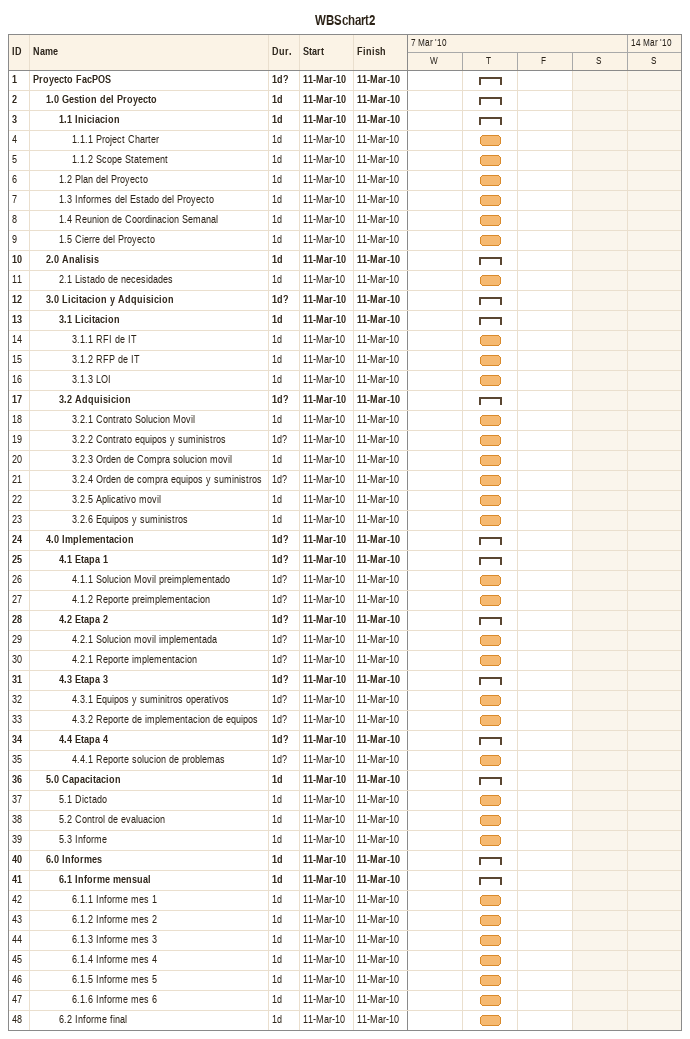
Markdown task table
WBSchart2

| ID | Level | Task | Duration | Start | Finish |
|---|---|---|---|---|---|
| 1 | 1 | **Proyecto FacPOS** | 1d? | 2010-03-11 | 2010-03-11 |
| 2 | 2 | **1.0 Gestion del Proyecto** | 1d | 2010-03-11 | 2010-03-11 |
| 3 | 3 | **1.1 Iniciacion** | 1d | 2010-03-11 | 2010-03-11 |
| 4 | 4 | 1.1.1 Project Charter | 1d | 2010-03-11 | 2010-03-11 |
| 5 | 4 | 1.1.2 Scope Statement | 1d | 2010-03-11 | 2010-03-11 |
| 6 | 3 | 1.2 Plan del Proyecto | 1d | 2010-03-11 | 2010-03-11 |
| 7 | 3 | 1.3 Informes del Estado del Proyecto | 1d | 2010-03-11 | 2010-03-11 |
| 8 | 3 | 1.4 Reunion de Coordinacion Semanal | 1d | 2010-03-11 | 2010-03-11 |
| 9 | 3 | 1.5 Cierre del Proyecto | 1d | 2010-03-11 | 2010-03-11 |
| 10 | 2 | **2.0 Analisis** | 1d | 2010-03-11 | 2010-03-11 |
| 11 | 3 | 2.1 Listado de necesidades | 1d | 2010-03-11 | 2010-03-11 |
| 12 | 2 | **3.0 Licitacion y Adquisicion** | 1d? | 2010-03-11 | 2010-03-11 |
| 13 | 3 | **3.1 Licitacion** | 1d | 2010-03-11 | 2010-03-11 |
| 14 | 4 | 3.1.1 RFI de IT | 1d | 2010-03-11 | 2010-03-11 |
| 15 | 4 | 3.1.2 RFP de IT | 1d | 2010-03-11 | 2010-03-11 |
| 16 | 4 | 3.1.3 LOI | 1d | 2010-03-11 | 2010-03-11 |
| 17 | 3 | **3.2 Adquisicion** | 1d? | 2010-03-11 | 2010-03-11 |
| 18 | 4 | 3.2.1 Contrato Solucion Movil | 1d | 2010-03-11 | 2010-03-11 |
| 19 | 4 | 3.2.2 Contrato equipos y suministros | 1d? | 2010-03-11 | 2010-03-11 |
| 20 | 4 | 3.2.3 Orden de Compra solucion movil | 1d | 2010-03-11 | 2010-03-11 |
| 21 | 4 | 3.2.4 Orden de compra equipos y suministros | 1d? | 2010-03-11 | 2010-03-11 |
| 22 | 4 | 3.2.5 Aplicativo movil | 1d | 2010-03-11 | 2010-03-11 |
| 23 | 4 | 3.2.6 Equipos y suministros | 1d | 2010-03-11 | 2010-03-11 |
| 24 | 2 | **4.0 Implementacion** | 1d? | 2010-03-11 | 2010-03-11 |
| 25 | 3 | **4.1 Etapa 1** | 1d? | 2010-03-11 | 2010-03-11 |
| 26 | 4 | 4.1.1 Solucion Movil preimplementado | 1d? | 2010-03-11 | 2010-03-11 |
| 27 | 4 | 4.1.2 Reporte preimplementacion | 1d? | 2010-03-11 | 2010-03-11 |
| 28 | 3 | **4.2 Etapa 2** | 1d? | 2010-03-11 | 2010-03-11 |
| 29 | 4 | 4.2.1 Solucion movil implementada | 1d? | 2010-03-11 | 2010-03-11 |
| 30 | 4 | 4.2.1 Reporte implementacion | 1d? | 2010-03-11 | 2010-03-11 |
| 31 | 3 | **4.3 Etapa 3** | 1d? | 2010-03-11 | 2010-03-11 |
| 32 | 4 | 4.3.1 Equipos y suminitros operativos | 1d? | 2010-03-11 | 2010-03-11 |
| 33 | 4 | 4.3.2 Reporte de implementacion de equipos | 1d? | 2010-03-11 | 2010-03-11 |
| 34 | 3 | **4.4 Etapa 4** | 1d? | 2010-03-11 | 2010-03-11 |
| 35 | 4 | 4.4.1 Reporte solucion de problemas | 1d? | 2010-03-11 | 2010-03-11 |
| 36 | 2 | **5.0 Capacitacion** | 1d | 2010-03-11 | 2010-03-11 |
| 37 | 3 | 5.1 Dictado | 1d | 2010-03-11 | 2010-03-11 |
| 38 | 3 | 5.2 Control de evaluacion | 1d | 2010-03-11 | 2010-03-11 |
| 39 | 3 | 5.3 Informe | 1d | 2010-03-11 | 2010-03-11 |
| 40 | 2 | **6.0 Informes** | 1d | 2010-03-11 | 2010-03-11 |
| 41 | 3 | **6.1 Informe mensual** | 1d | 2010-03-11 | 2010-03-11 |
| 42 | 4 | 6.1.1 Informe mes 1 | 1d | 2010-03-11 | 2010-03-11 |
| 43 | 4 | 6.1.2 Informe mes 2 | 1d | 2010-03-11 | 2010-03-11 |
| 44 | 4 | 6.1.3 Informe mes 3 | 1d | 2010-03-11 | 2010-03-11 |
| 45 | 4 | 6.1.4 Informe mes 4 | 1d | 2010-03-11 | 2010-03-11 |
| 46 | 4 | 6.1.5 Informe mes 5 | 1d | 2010-03-11 | 2010-03-11 |
| 47 | 4 | 6.1.6 Informe mes 6 | 1d | 2010-03-11 | 2010-03-11 |
| 48 | 3 | 6.2 Informe final | 1d | 2010-03-11 | 2010-03-11 |
